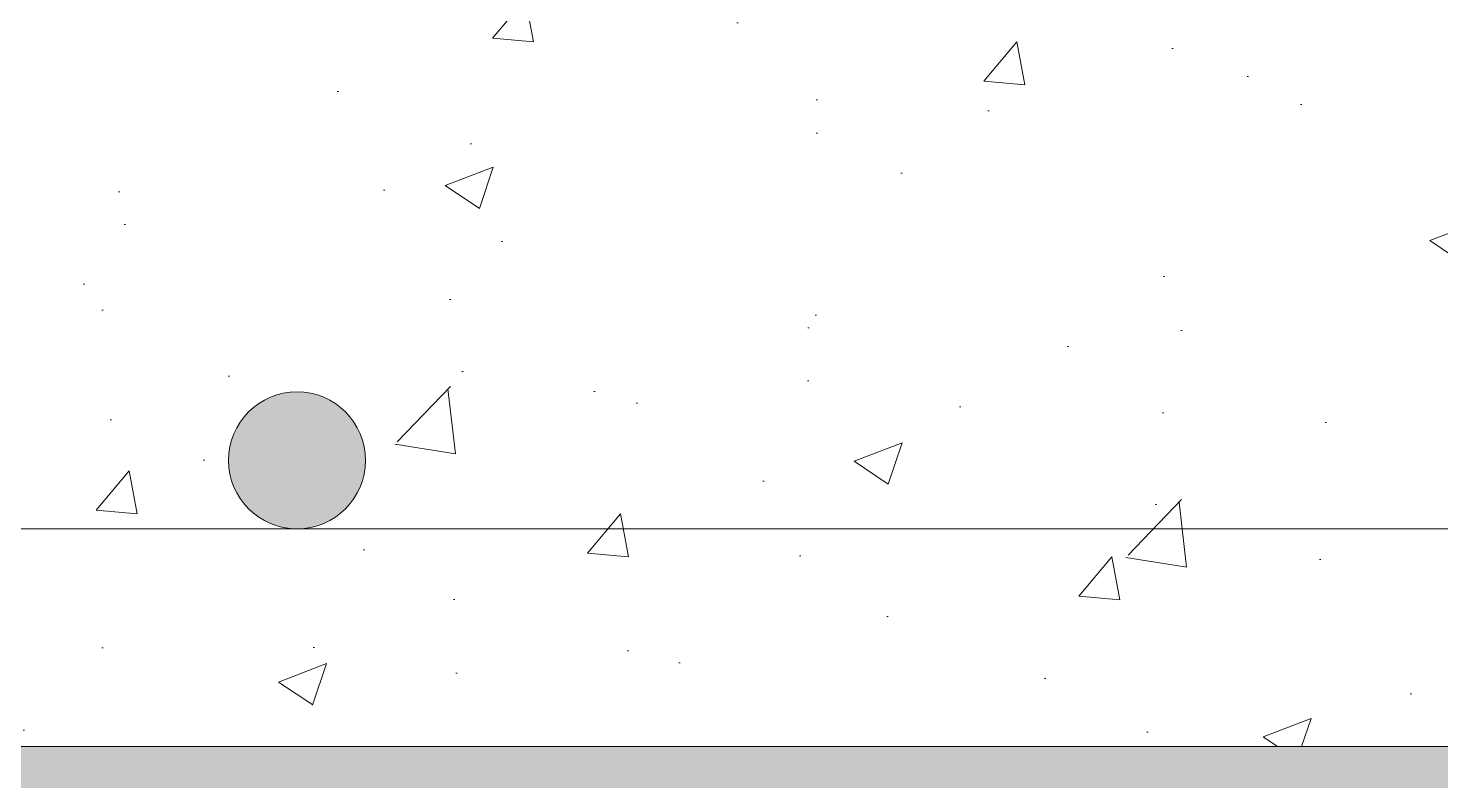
# Model space of a CAD drawing. Header units: millimetres. Extents: x -477321 to 558829, y -132142 to 283081.
# Drawn here: x -469344 to -468313, y 48712 to 49262 of the extents above; entities that cross this region are included whole.
import ezdxf

# ---------------------------------------------------------------- set-up
doc = ezdxf.new("R2010")
doc.units = ezdxf.units.MM
doc.layers.add('АР_Перегородки кирпич штрих', color=7, linetype='Continuous')
doc.layers.add('АР_Тонкие', color=250, linetype='Continuous', lineweight=0)
doc.layers.add('АР_Штриховка', color=252, linetype='Continuous', lineweight=0)

# ---------------------------------------------------------------- blocks, each defined once
blk = doc.blocks.new('Арматура_D-10')
at = {"layer": 'АР_Перегородки кирпич штрих', "transparency": 33554687}
h = blk.add_hatch(color=256, dxfattribs=at)
h.set_gradient(color2=(0, 0, 0), tint=1, name='SPHERICAL')
h.paths.add_polyline_path([(-59078.57, 235102.41, 1), (-59088.57, 235102.41, 1)])
at = {"layer": 'АР_Тонкие'}
blk.add_circle((-59083.57, 235102.41), 5, dxfattribs=at)

msp = doc.modelspace()

# ---------------------------------------------------------------- hatches: boundary and pattern name
at = {"layer": 'АР_Перегородки кирпич штрих', "transparency": 33554687}
msp.add_hatch(color=256, dxfattribs=at).paths.add_polyline_path([(-470326.7, 48737.3), (-470326.7, 48687.3), (-463501.3, 48687.3), (-463501.3, 48737.3)])
at = {"layer": 'АР_Штриховка', "ltscale": 100, "true_color": 0x000000}
h = msp.add_hatch(dxfattribs=at)
h.set_pattern_fill('AR-CONC', color=18, scale=50, style=0)
h.set_pattern_definition([(50, (-5148656.87, 781333.88), (358.630091, -31.376067), [37.5, -412.5]), (355, (-5148656.87, 781333.88), (-69.375667, 376.096067), [30, -330]), (100.4514445, (-5148627, 781331.26), (289.254423, 344.719995), [31.870096, -350.571056]), (46.1842, (-5148656.87, 781433.88), (533.620665, -82.75964), [56.25, -618.75]), (96.635635, (-5148612.4, 781427), (467.33097, 487.0593), [47.80517, -525.85688]), (351.184164, (-5148656.9, 781433.9), (467.33097, 487.0593), [45, -495]), (21, (-5148606.87, 781408.88), (298.453526, -201.309445), [37.5, -412.5]), (326, (-5148606.87, 781408.88), (121.657666, 362.575023), [30, -330]), (71.451445, (-5148582, 781392.1), (420.111188, 161.265576), [31.870095, -350.571056]), (37.5, (-5148656.87, 781333.88), (6.0799277, 166.446927), [0, -326, 0, -335, 0, -331.25]), (7.5, (-5148656.87, 781333.88), (131.534769, 197.205856), [0, -191, 0, -318.5, 0, -126.25]), (327.5, (-5148768.37, 781333.88), (266.911218, -11.277436), [0, -125, 0, -390, 0, -517.5]), (317.5, (-5148818.37, 781333.88), (291.593085, 50.052491), [0, -162.5, 0, -259, 0, -367.5])])
h.paths.add_polyline_path([(-463501.3, 49457.3), (-470326.7, 49457.3), (-470326.7, 48737.3), (-463501.3, 48737.3)])

# ---------------------------------------------------------------- linework, layer by layer
at = {"layer": 'АР_Тонкие'}
for points in [[(-463501.3, 48896.3), (-470326.7, 48896.3)], [(-470326.7, 48737.3), (-470326.7, 48737.3), (-463501.3, 48737.3)]]:
    msp.add_lwpolyline(points, dxfattribs=at)

# ---------------------------------------------------------------- block references
at = {"layer": 'АР_Тонкие', "xscale": 10, "yscale": 10, "zscale": 10}
msp.add_blockref('Арматура_D-10', (121687.6, -2302077.8), dxfattribs=at)

doc.saveas('drawing.dxf')
